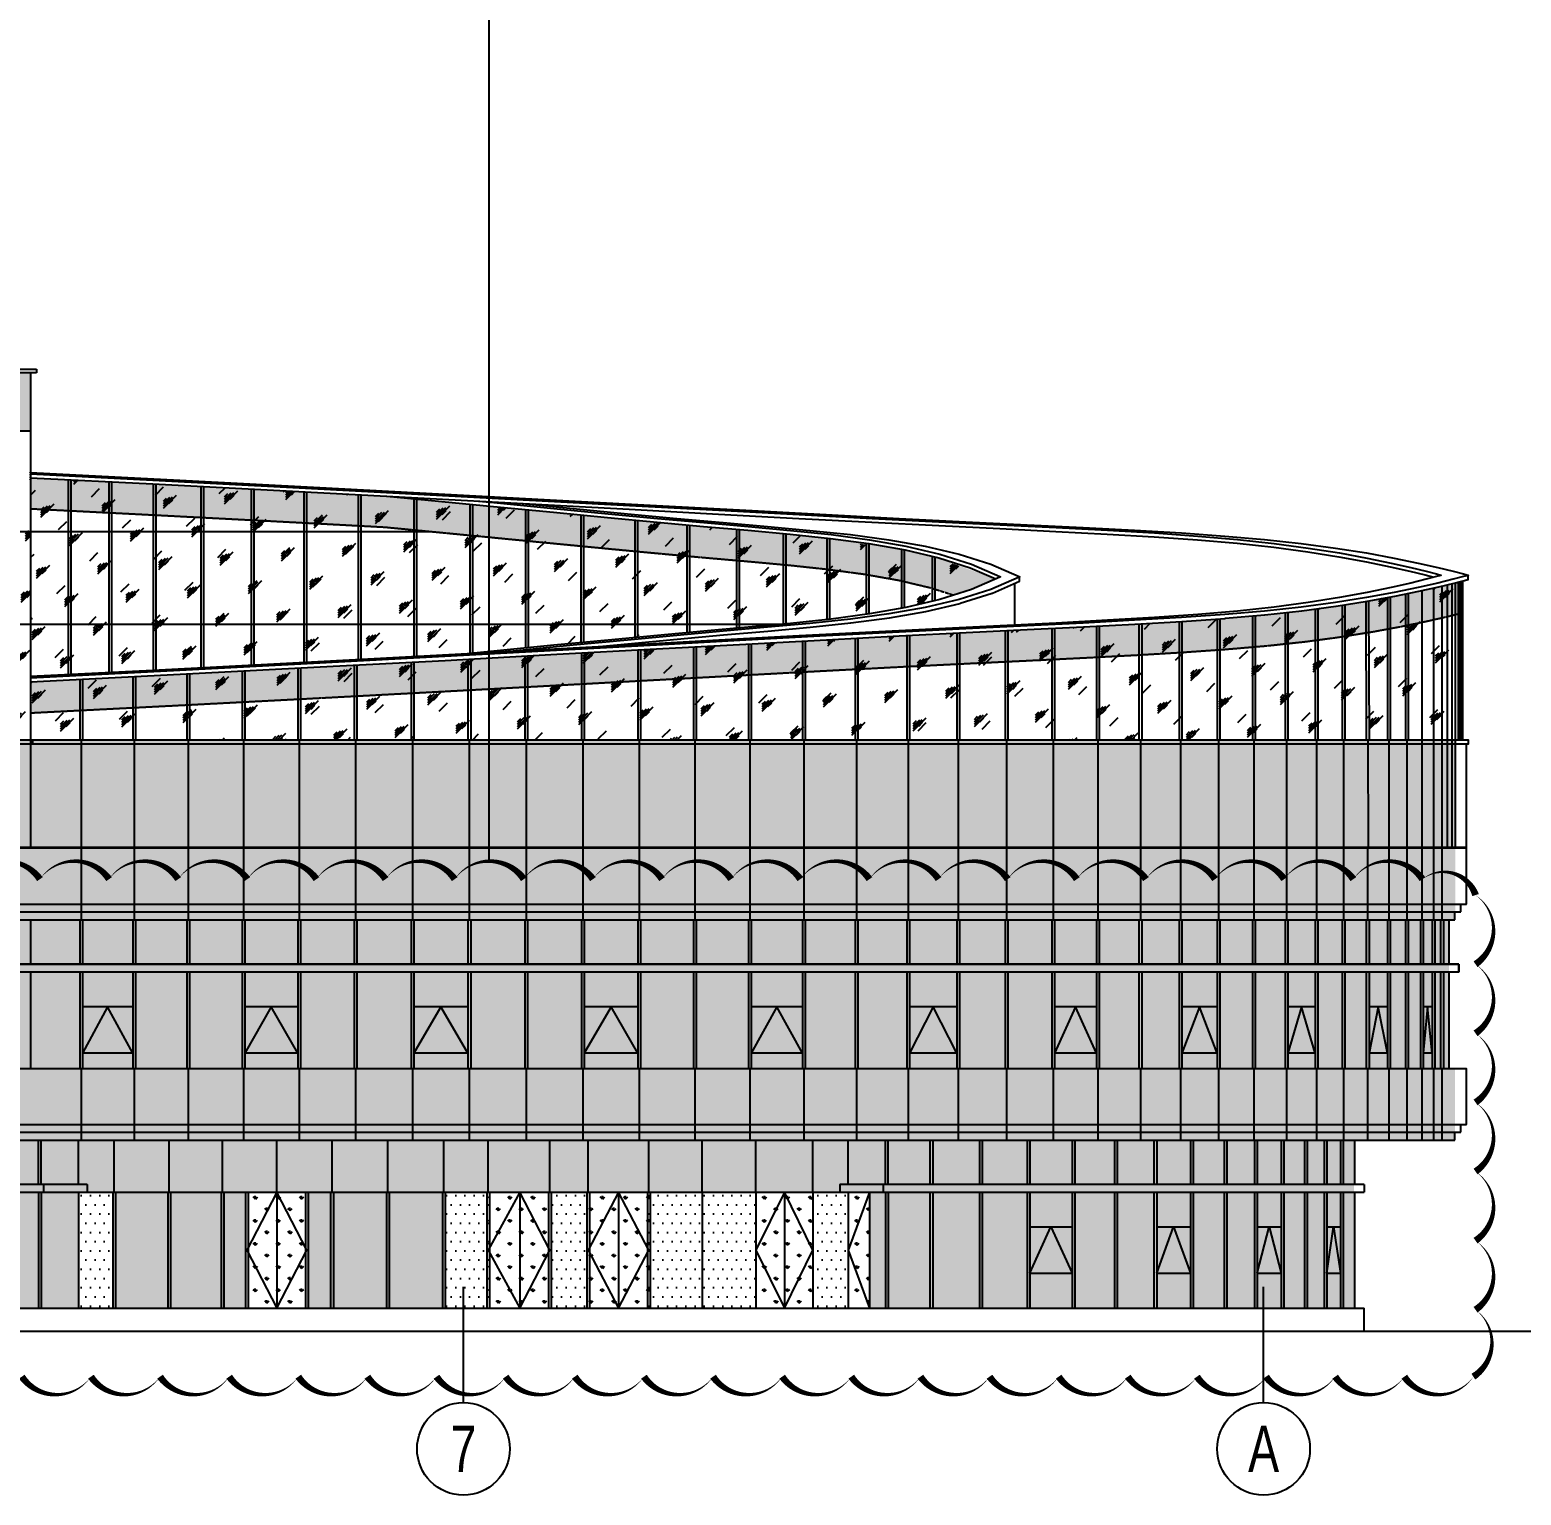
# Model space of a CAD drawing. Extents: x 1849385 to 2804940, y -773301 to -409130.
# Drawn here: x 2578198 to 2616779, y -567667 to -529748 of the extents above; entities that cross this region are included whole.
import ezdxf
from ezdxf.enums import TextEntityAlignment as Align

# ---------------------------------------------------------------- set-up
doc = ezdxf.new("R2010")
doc.units = 0
doc.linetypes.add('DASH', pattern=[0.35, 0.25, -0.1])
for name, color, linetype in [('#填充层', 8, 'Continuous'), ('#幕墙分格线-立面', 7, 'Continuous'), ('#幕墙线-平面', 7, 'Continuous'), ('#标注', 1, 'Continuous'), ('#结构边线+内凹外凸边线', 5, 'Continuous'), ('A-GLASS-E', 145, 'Continuous'), ('dim', 7, 'Continuous'), ('L立面-细线', 5, 'Continuous')]:
    doc.layers.add(name, color=color, linetype=linetype)
doc.styles.add('JHZX', font='jrs.shx', dxfattribs={"width": 0.6, "bigfont": 'jhz.shx'})

# ---------------------------------------------------------------- blocks, each defined once
blk = doc.blocks.new('*U6')
at = {"linetype": 'ByBlock'}
blk.add_line((0, -20), (0, -10.02375), dxfattribs=at)
blk.add_circle((0, -24), 4, dxfattribs=at)
at = {"color": 2, "linetype": 'ByBlock', "style": 'JHZX', "width": 0.75}
blk.add_attdef('AXES', text='', height=4, dxfattribs=at).set_placement((0, -24), align=Align.MIDDLE_CENTER)
blk = doc.blocks.new('RWRWF')
at = {"layer": '#幕墙分格线-立面'}
for p, q in [((0, 0), (12017, 0)), ((12017, 0), (12017, -100)), ((12017, -100), (0, -100)), ((11867, -100), (11867, -9600)), ((12840, -2863), (12840, -7909)), ((12910, -2863), (12910, -7909)), ((13891, -2917), (13891, -7855)), ((13961, -2917), (13961, -7855)), ((15038, -2975), (15038, -7797)), ((15108, -2975), (15108, -7797)), ((16271, -3040), (16271, -7733)), ((16341, -3040), (16341, -7733)), ((17575, -3108), (17575, -7664)), ((17645, -3108), (17645, -7664)), ((18937, -3179), (18937, -7593)), ((19007, -3179), (19007, -7593)), ((20343, -3254), (20343, -7518)), ((20413, -3254), (20413, -7518)), ((21777, -3361), (21777, -7442)), ((21847, -3361), (21847, -7442)), ((23225, -3500), (23225, -7356)), ((23295, -3500), (23295, -7356)), ((24670, -3640), (24670, -7216)), ((24740, -3640), (24740, -7216)), ((26098, -3778), (26098, -7078)), ((26168, -3778), (26168, -7078)), ((27494, -3912), (27494, -6945)), ((27564, -3912), (27564, -6945)), ((28842, -4037), (28842, -6820)), ((28912, -4037), (28912, -6820)), ((30128, -4151), (30128, -6706)), ((30198, -4151), (30198, -6706)), ((31338, -4260), (31338, -6596)), ((31408, -4260), (31408, -6596)), ((32461, -4377), (32461, -6479)), ((32531, -4377), (32531, -6479)), ((33483, -4512), (33483, -6345)), ((33553, -4512), (33553, -6345)), ((34394, -4671), (34394, -6187)), ((34464, -4671), (34464, -6187)), ((35186, -4854), (35186, -6005)), ((35256, -4854), (35256, -6005)), ((37323, -5547), (37323, -6625)), ((47856, -5734), (47856, -9600)), ((48159, -5665), (48159, -9600)), ((48379, -5614), (48379, -9600)), ((48514, -5581), (48514, -9600)), ((48634, -5552), (48634, -9600)), ((48723, -5530), (48723, -9600)), ((48798, -5510), (48798, -9600)), ((48846, -5498), (48846, -9600)), ((48871, -5491), (48871, -9600)), ((48892, -5486), (48892, -9600)), ((48904, -5483), (48904, -9600)), ((48914, -9600), (48914, -5480)), ((45796, -6108), (45796, -9600)), ((45866, -6108), (45866, -9600)), ((46409, -6010), (46421, -9600)), ((46479, -6010), (46491, -9600)), ((46968, -5907), (46968, -9600)), ((47038, -5907), (47038, -9600)), ((47437, -5814), (47435, -9600)), ((47507, -5814), (47505, -9600)), ((41581, -6531), (41581, -9600)), ((41651, -6531), (41651, -9600)), ((42560, -6463), (42560, -9600)), ((42630, -6463), (42630, -9600)), ((43474, -6387), (43474, -9600)), ((43544, -6387), (43544, -9600)), ((44320, -6301), (44320, -9600)), ((44390, -6301), (44390, -9600)), ((45094, -6208), (45094, -9600)), ((45164, -6208), (45164, -9600)), ((34534, -6895), (34534, -9600)), ((34604, -6895), (34604, -9600)), ((35829, -6830), (35829, -9600)), ((35899, -6830), (35899, -9600)), ((37081, -6770), (37081, -9600)), ((37151, -6770), (37151, -9600)), ((38286, -6711), (38286, -9600)), ((38356, -6711), (38356, -9600)), ((39440, -6652), (39440, -9600)), ((39510, -6652), (39510, -9600)), ((40540, -6593), (40540, -9600)), ((40610, -6593), (40610, -9600)), ((27576, -7266), (27576, -9600)), ((27646, -7266), (27646, -9600)), ((29017, -7188), (29017, -9600)), ((29087, -7188), (29087, -9600)), ((30438, -7110), (30438, -9600)), ((30508, -7110), (30508, -9600)), ((31834, -7036), (31834, -9600)), ((31904, -7036), (31904, -9600)), ((33201, -6963), (33201, -9600)), ((33271, -6963), (33271, -9600)), ((20240, -7661), (20240, -9600)), ((20310, -7661), (20310, -9600)), ((21708, -7583), (21708, -9600)), ((21778, -7583), (21778, -9600)), ((23181, -7504), (23181, -9600)), ((23251, -7504), (23251, -9600)), ((24653, -7425), (24653, -9600)), ((24723, -7425), (24723, -9600)), ((26119, -7345), (26119, -9600)), ((26189, -7345), (26189, -9600)), ((13136, -8030), (13136, -9600)), ((13206, -8030), (13206, -9600)), ((14510, -7960), (14510, -9600)), ((14580, -7960), (14580, -9600)), ((15911, -7888), (15911, -9600)), ((15981, -7888), (15981, -9600)), ((17337, -7814), (17337, -9600)), ((17407, -7814), (17407, -9600)), ((18782, -7738), (18782, -9600)), ((18852, -7738), (18852, -9600)), ((11867, -9600), (11867, -12380)), ((11867, -9600), (11867, -12380)), ((11917, -9600), (11917, -9700)), ((13171, -9600), (13171, -12380)), ((14545, -9600), (14545, -12380)), ((15946, -9600), (15946, -12380)), ((17372, -9600), (17372, -12380)), ((18817, -9600), (18817, -12380)), ((20275, -9600), (20275, -12380)), ((21743, -9600), (21743, -12380)), ((23216, -9600), (23216, -12380)), ((24688, -9600), (24688, -12380)), ((26154, -9600), (26154, -12380)), ((27611, -9600), (27611, -12380)), ((29052, -9600), (29052, -12380)), ((30473, -9600), (30473, -12380)), ((31869, -9600), (31869, -12380)), ((33236, -9600), (33236, -12380)), ((34569, -9600), (34569, -12380)), ((35864, -9600), (35864, -12380)), ((37116, -9600), (37116, -12380)), ((38321, -9600), (38321, -12380)), ((39475, -9600), (39475, -12380)), ((40575, -9600), (40575, -12380)), ((41616, -9600), (41616, -12380)), ((42595, -9600), (42595, -12380)), ((43509, -9600), (43509, -12380)), ((44355, -9600), (44355, -12380)), ((45129, -9600), (45129, -12380)), ((45831, -9600), (45831, -12380)), ((46459, -9600), (46469, -12380)), ((47003, -9600), (47003, -12380)), ((47470, -9600), (47468, -12380)), ((47856, -9600), (47856, -12380)), ((48159, -9600), (48159, -12380)), ((48379, -9600), (48379, -12380)), ((48514, -9600), (48514, -12380)), ((48634, -9600), (48634, -12380)), ((48723, -9600), (48723, -12380)), ((11867, -9700), (11867, -12400)), ((49014, -13850), (49014, -9700)), ((49014, -12380), (-2886, -12380)), ((49014, -12400), (-2886, -12400)), ((11867, -12400), (150, -12400)), ((13171, -12380), (13171, -14250)), ((14545, -12380), (14545, -14250)), ((15946, -12380), (15946, -14250)), ((17372, -12380), (17372, -14250)), ((18817, -12380), (18817, -14250)), ((20275, -12380), (20275, -14250)), ((21743, -12380), (21743, -14250)), ((23216, -12380), (23216, -14250)), ((24688, -12380), (24688, -14250)), ((26154, -12380), (26154, -14250)), ((27611, -12380), (27611, -14250)), ((29052, -12380), (29052, -14250)), ((30473, -12380), (30473, -14250)), ((31869, -12380), (31869, -14250)), ((33236, -12380), (33236, -14250)), ((34569, -12380), (34569, -14250)), ((35864, -12380), (35864, -14250)), ((37116, -12380), (37116, -14250)), ((38321, -12380), (38321, -14250)), ((39475, -12380), (39475, -14250)), ((40575, -12380), (40575, -14250)), ((41616, -12380), (41616, -14250)), ((42595, -12380), (42595, -14250)), ((43509, -12380), (43509, -14250)), ((44355, -12380), (44355, -14250)), ((45129, -12380), (45129, -14250)), ((45831, -12380), (45831, -14250)), ((46456, -12380), (46456, -14250)), ((47003, -12380), (47003, -14250)), ((47470, -12380), (47470, -14250)), ((47856, -12380), (47856, -14250)), ((48159, -12380), (48159, -14250)), ((48379, -12380), (48379, -14250)), ((-2886, -13850), (49014, -13850)), ((48864, -14050), (48864, -13850)), ((-2736, -14050), (48864, -14050)), ((-2586, -14250), (48714, -14250)), ((11866, -14250), (11866, -15400)), ((13136, -14250), (13136, -15400)), ((13206, -14250), (13206, -15400)), ((14510, -14250), (14510, -15400)), ((14580, -14250), (14580, -15400)), ((15911, -14250), (15911, -15400)), ((15981, -14250), (15981, -15400)), ((17337, -14250), (17337, -15400)), ((17407, -14250), (17407, -15400)), ((18782, -14250), (18782, -15400)), ((18852, -14250), (18852, -15400)), ((20240, -14250), (20240, -15400)), ((20310, -14250), (20310, -15400)), ((21708, -14250), (21708, -15400)), ((21778, -14250), (21778, -15400)), ((23181, -14250), (23181, -15400)), ((23251, -14250), (23251, -15400)), ((24653, -14250), (24653, -15400)), ((24723, -14250), (24723, -15400)), ((26119, -14250), (26119, -15400)), ((26189, -14250), (26189, -15400)), ((27576, -14250), (27576, -15400)), ((27646, -14250), (27646, -15400)), ((29017, -14250), (29017, -15400)), ((29087, -14250), (29087, -15400)), ((30438, -14250), (30438, -15400)), ((30508, -14250), (30508, -15400)), ((31834, -14250), (31834, -15400)), ((31904, -14250), (31904, -15400)), ((33201, -14250), (33201, -15400)), ((33271, -14250), (33271, -15400)), ((34534, -14250), (34534, -15400)), ((34604, -14250), (34604, -15400)), ((35829, -14250), (35829, -15400)), ((35899, -14250), (35899, -15400)), ((37081, -14250), (37081, -15400)), ((37151, -14250), (37151, -15400)), ((38286, -14250), (38286, -15400)), ((38356, -14250), (38356, -15400)), ((39440, -14250), (39440, -15400)), ((39510, -14250), (39510, -15400)), ((40540, -14250), (40540, -15400)), ((40610, -14250), (40610, -15400)), ((41581, -14250), (41581, -15400)), ((41651, -14250), (41651, -15400)), ((42560, -14250), (42560, -15400)), ((42630, -14250), (42630, -15400)), ((43474, -14250), (43474, -15400)), ((43544, -14250), (43544, -15400)), ((44320, -14250), (44320, -15400)), ((44390, -14250), (44390, -15400)), ((45094, -14250), (45094, -15400)), ((45164, -14250), (45164, -15400)), ((45796, -14250), (45796, -15400)), ((45866, -14250), (45866, -15400)), ((46421, -14250), (46421, -15400)), ((46491, -14250), (46491, -15400)), ((46968, -14250), (46968, -15400)), ((47038, -14250), (47038, -15400)), ((47435, -14250), (47435, -15400)), ((47505, -14250), (47505, -15400)), ((47821, -14250), (47821, -15400)), ((47891, -14250), (47891, -15400)), ((48124, -14250), (48124, -15400)), ((48194, -14250), (48194, -15400)), ((48344, -14250), (48344, -15400)), ((48414, -14250), (48414, -15400)), ((48564, -15400), (48564, -14250)), ((48714, -14250), (48714, -14050)), ((-2686, -15600), (48814, -15600)), ((11866, -15600), (11866, -18100)), ((13136, -15600), (13136, -18100)), ((13206, -15600), (13206, -18100)), ((14510, -15600), (14510, -18100)), ((14580, -15600), (14580, -18100)), ((15911, -15600), (15911, -18100)), ((15981, -15600), (15981, -18100)), ((17337, -15600), (17337, -18100)), ((17407, -15600), (17407, -18100)), ((18782, -15600), (18782, -18100)), ((18852, -15600), (18852, -18100)), ((20240, -15600), (20240, -18100)), ((20310, -15600), (20310, -18100)), ((21708, -15600), (21708, -18100)), ((21778, -15600), (21778, -18100)), ((23181, -15600), (23181, -18100)), ((23251, -15600), (23251, -18100)), ((24653, -15600), (24653, -18100)), ((24723, -15600), (24723, -18100)), ((26119, -15600), (26119, -18100)), ((26189, -15600), (26189, -18100)), ((27576, -15600), (27576, -18100)), ((27646, -15600), (27646, -18100)), ((29017, -15600), (29017, -18100)), ((29087, -15600), (29087, -18100)), ((30438, -15600), (30438, -18100)), ((30508, -15600), (30508, -18100)), ((31834, -15600), (31834, -18100)), ((31904, -15600), (31904, -18100)), ((33201, -15600), (33201, -18100)), ((33271, -15600), (33271, -18100)), ((34534, -15600), (34534, -18100)), ((34604, -15600), (34604, -18100)), ((35829, -15600), (35829, -18100)), ((35899, -15600), (35899, -18100)), ((37081, -15600), (37081, -18100)), ((37151, -15600), (37151, -18100)), ((38286, -15600), (38286, -18100)), ((38356, -15600), (38356, -18100)), ((39440, -15600), (39440, -18100)), ((39510, -15600), (39510, -18100)), ((40540, -15600), (40540, -18100)), ((40610, -15600), (40610, -18100)), ((41581, -15600), (41581, -18100)), ((41651, -15600), (41651, -18100)), ((42560, -15600), (42560, -18100)), ((42630, -15600), (42630, -18100)), ((43474, -15600), (43474, -18100)), ((43544, -15600), (43544, -18100)), ((44320, -15600), (44320, -18100)), ((44390, -15600), (44390, -18100)), ((45094, -15600), (45094, -18100)), ((45164, -15600), (45164, -18100)), ((45796, -15600), (45796, -18100)), ((45866, -15600), (45866, -18100)), ((46421, -15600), (46421, -18100)), ((46491, -15600), (46491, -18100)), ((46968, -15600), (46968, -18100)), ((47038, -15600), (47038, -18100)), ((47435, -15600), (47435, -18100)), ((47505, -15600), (47505, -18100)), ((47821, -15600), (47821, -18100)), ((47891, -15600), (47891, -18100)), ((48124, -15600), (48124, -18100)), ((48194, -15600), (48194, -18100)), ((48344, -15600), (48344, -18100)), ((48414, -15600), (48414, -18100)), ((48564, -18100), (48564, -15600)), ((-2886, -18100), (49014, -18100)), ((13171, -18100), (13171, -19950)), ((14545, -18100), (14545, -19950)), ((15946, -18100), (15946, -19950)), ((17372, -18100), (17372, -19950)), ((18817, -18100), (18817, -19950)), ((20275, -18100), (20275, -19950)), ((21743, -18100), (21743, -19950)), ((23216, -18100), (23216, -19950)), ((24688, -18100), (24688, -19950)), ((26154, -18100), (26154, -19950)), ((27611, -18100), (27611, -19950)), ((29052, -18100), (29052, -19950)), ((30473, -18100), (30473, -19950)), ((31869, -18100), (31869, -19950)), ((33236, -18100), (33236, -19950)), ((34569, -18100), (34569, -19950)), ((35864, -18100), (35864, -19950)), ((37116, -18100), (37116, -19950)), ((38321, -18100), (38321, -19950)), ((39475, -18100), (39475, -19950)), ((40575, -18100), (40575, -19950)), ((41616, -18100), (41616, -19950)), ((42595, -18100), (42595, -19950)), ((43509, -18100), (43509, -19950)), ((44355, -18100), (44355, -19950)), ((45129, -18100), (45129, -19950)), ((45831, -18100), (45831, -19950)), ((46456, -18100), (46456, -19950)), ((47003, -18100), (47003, -19950)), ((47470, -18100), (47470, -19950)), ((47856, -18100), (47856, -19950)), ((48159, -18100), (48159, -19950)), ((48379, -18100), (48379, -19950)), ((49014, -19550), (49014, -18100)), ((-2886, -19550), (49014, -19550)), ((48864, -19750), (48864, -19550)), ((-2736, -19750), (48864, -19750)), ((-2586, -19950), (48714, -19950)), ((12073, -21100), (12073, -19950)), ((12143, -21100), (12143, -19950)), ((13109, -21100), (13109, -19950)), ((33019, -21100), (33019, -19950)), ((33985, -21100), (33985, -19950)), ((34055, -21100), (34055, -19950)), ((35133, -19950), (35133, -21100)), ((35203, -19950), (35203, -21100)), ((36417, -19950), (36417, -21100)), ((36487, -19950), (36487, -21100)), ((37644, -19950), (37644, -21100)), ((37714, -19950), (37714, -21100)), ((38808, -19950), (38808, -21100)), ((38878, -19950), (38878, -21100)), ((39904, -19950), (39904, -21100)), ((39974, -19950), (39974, -21100)), ((40928, -19950), (40928, -21100)), ((40998, -19950), (40998, -21100)), ((41876, -19950), (41876, -21100)), ((41946, -19950), (41946, -21100)), ((42742, -19950), (42742, -21100)), ((42812, -19950), (42812, -21100)), ((43525, -19950), (43525, -21100)), ((43595, -19950), (43595, -21100)), ((44219, -19950), (44219, -21100)), ((44289, -19950), (44289, -21100)), ((44823, -19950), (44823, -21100)), ((44893, -19950), (44893, -21100)), ((45334, -19950), (45334, -21100)), ((45404, -19950), (45404, -21100)), ((45749, -19950), (45749, -21100)), ((45819, -19950), (45819, -21100)), ((46114, -19950), (46114, -21100)), ((48714, -19950), (48714, -19750)), ((13331, -21100), (-746, -21100)), ((12202, -21100), (12202, -21300)), ((13331, -21100), (13331, -21300)), ((46364, -21100), (32797, -21100)), ((32797, -21100), (32797, -21300)), ((33926, -21100), (33926, -21300)), ((46364, -21100), (46364, -21300)), ((-746, -21300), (13331, -21300)), ((12073, -21300), (12073, -24300)), ((12143, -21300), (12143, -24300)), ((13109, -21300), (13109, -24300)), ((13331, -21300), (32797, -21300)), ((13992, -21300), (13992, -24300)), ((14062, -21300), (14062, -24300)), ((15416, -21300), (15416, -24300)), ((15486, -21300), (15486, -24300)), ((16793, -21300), (16793, -24300)), ((16863, -21300), (16863, -24300)), ((17424, -21300), (17424, -24300)), ((17494, -21300), (17494, -24300)), ((18981, -21300), (18981, -24300)), ((19051, -21300), (19051, -24300)), ((19629, -21300), (19629, -24300)), ((19699, -21300), (19699, -24300)), ((21074, -21300), (21074, -24300)), ((21144, -21300), (21144, -24300)), ((22522, -21300), (22522, -24300)), ((22592, -21300), (22592, -24300)), ((23667, -21300), (23667, -24300)), ((23737, -21300), (23737, -24300)), ((25264, -21300), (25264, -24300)), ((25334, -21300), (25334, -24300)), ((26252, -21300), (26252, -24300)), ((26322, -21300), (26322, -24300)), ((27824, -21300), (27824, -24300)), ((27894, -21300), (27894, -24300)), ((30629, -21300), (30629, -24300)), ((32103, -21300), (32103, -24300)), ((32797, -21300), (46364, -21300)), ((33019, -21300), (33019, -24300)), ((33019, -21300), (33019, -24300)), ((33569, -21300), (33569, -24300)), ((33985, -21300), (33985, -24300)), ((34055, -21300), (34055, -24300)), ((35133, -21300), (35133, -24300)), ((35203, -21300), (35203, -24300)), ((36417, -21300), (36417, -24300)), ((36487, -21300), (36487, -24300)), ((37644, -21300), (37644, -24300)), ((37714, -21300), (37714, -24300)), ((38808, -21300), (38808, -24300)), ((38878, -21300), (38878, -24300)), ((39904, -21300), (39904, -24300)), ((39974, -21300), (39974, -24300)), ((40928, -21300), (40928, -24300)), ((40998, -21300), (40998, -24300)), ((41876, -21300), (41876, -24300)), ((41946, -21300), (41946, -24300)), ((42742, -21300), (42742, -24300)), ((42812, -21300), (42812, -24300)), ((43525, -21300), (43525, -24300)), ((43595, -21300), (43595, -24300)), ((44219, -21300), (44219, -24300)), ((44289, -21300), (44289, -24300)), ((44823, -21300), (44823, -24300)), ((44893, -21300), (44893, -24300)), ((45334, -21300), (45334, -24300)), ((45404, -21300), (45404, -24300)), ((45749, -21300), (45749, -24300)), ((45819, -21300), (45819, -24300)), ((46114, -21300), (46114, -24300)), ((-746, -24300), (46364, -24300)), ((46364, -24900), (46364, -24300)), ((-12027, -24900), (65608, -24900))]:
    blk.add_line(p, q, dxfattribs=at)
at = {"layer": '#幕墙分格线-立面', "linetype": 'DASH', "ltscale": 2}
blk.add_line((480, -1600), (11867, -1600), dxfattribs=at)
at = {"layer": '#幕墙分格线-立面', "ltscale": 300}
for p, q in [((-2786, -4200), (22179, -4200)), ((-2786, -6600), (31333, -6600))]:
    blk.add_line(p, q, dxfattribs=at)
at = {"layer": '#幕墙分格线-立面'}
for points in [[(11867, -2676), (15731, -2873), (19350, -3062), (22585, -3234), (25474, -3390), (28056, -3530), (30368, -3656), (32448, -3768), (34335, -3866), (36062, -3951), (37646, -4028), (39096, -4100), (40425, -4170), (41643, -4242), (42760, -4321), (43789, -4410), (44740, -4513), (45621, -4631), (46425, -4760), (47142, -4892), (47762, -5020), (48274, -5135), (48669, -5231), (48935, -5301), (49053, -5333, -0.762551), (49053, -5339), (48935, -5371), (48669, -5441), (48274, -5537), (47762, -5652), (47142, -5780), (46425, -5912), (45621, -6041), (44740, -6159), (43789, -6262), (42760, -6351), (41643, -6430), (40425, -6502), (39096, -6572), (37646, -6644), (36062, -6720), (34335, -6806), (32448, -6904), (30368, -7016), (28056, -7142), (25474, -7282), (22585, -7438), (19350, -7610), (15731, -7799), (11867, -7996)], [(11867, -2712), (15031, -2873), (18650, -3062), (21885, -3234), (24774, -3390), (27356, -3530), (29668, -3656), (31748, -3768), (33635, -3866), (35362, -3951), (36946, -4028), (38396, -4100), (39725, -4170), (40943, -4242), (42060, -4321), (43089, -4410), (44040, -4513), (44921, -4631), (45725, -4760), (46442, -4892), (47062, -5020), (47574, -5135), (47969, -5231), (48235, -5301), (48353, -5333, -0.762551), (48353, -5339), (48235, -5371), (47969, -5441), (47574, -5537), (47062, -5652), (46442, -5780), (45725, -5912), (44921, -6041), (44040, -6159), (43089, -6262), (42060, -6351), (40943, -6430), (39725, -6502), (38396, -6572), (36946, -6644), (35362, -6720), (33635, -6806), (31748, -6904), (29668, -7016), (27356, -7142), (24774, -7282), (21885, -7438), (18650, -7610), (15031, -7799), (11867, -7960)], [(23453, -3418), (23854, -3457), (25406, -3608), (26804, -3743), (28084, -3864), (29282, -3973), (30428, -4073), (31526, -4174), (32574, -4285), (33568, -4418), (34507, -4583), (35388, -4791), (36208, -5052), (36942, -5369, -0.658018), (36942, -5387), (36208, -5704), (35388, -5965), (34507, -6173), (33568, -6338), (32574, -6471), (31526, -6582), (30428, -6683), (29282, -6783), (28084, -6892), (26804, -7013), (25406, -7148), (23854, -7299), (23074, -7374)], [(24586, -3480), (25906, -3608), (27304, -3743), (28584, -3864), (29782, -3973), (30928, -4073), (32026, -4174), (33074, -4285), (34068, -4418), (35007, -4583), (35888, -4791), (36708, -5052), (37442, -5369, -0.658018), (37442, -5387), (36708, -5704), (35888, -5965), (35007, -6173), (34068, -6338), (33074, -6471), (32026, -6582), (30928, -6683), (29782, -6783), (28584, -6892), (27304, -7013), (25906, -7148), (24354, -7299), (24212, -7313)], [(11867, -8096), (15736, -7899, 0.000289), (15736, -7899), (19356, -7710, 0.000257), (19356, -7710), (22591, -7538), (25480, -7382), (28061, -7242), (30373, -7116), (32453, -7004), (34340, -6906), (36067, -6820), (37651, -6744), (39101, -6672, 0.000866), (39102, -6672), (40430, -6602, 0.001695), (40431, -6602), (41648, -6529, 0.002718), (41650, -6529), (42767, -6451, 0.003946), (42769, -6450), (43798, -6362, 0.00537), (43800, -6361), (44751, -6259, 0.006559), (44754, -6258), (45635, -6140, 0.006294), (45637, -6139), (46441, -6010, 0.005719), (46444, -6010), (47160, -5878, 0.005209), (47162, -5878), (47782, -5750, 0.004753), (47784, -5750), (48296, -5634, 0.004332), (48298, -5634), (48692, -5538, 0.00391), (48694, -5537), (49053, -5444, 0.341425), (49056, -5441), (49056, -5336)], [(26574, -7184), (27314, -7113), (28593, -6992), (29790, -6882), (30936, -6782, 0.000993), (30937, -6782), (32035, -6682, 0.003663), (32036, -6682), (33084, -6571, 0.006739), (33087, -6570), (34082, -6437, 0.010314), (34086, -6437), (35025, -6272, 0.014474), (35030, -6271), (35911, -6063, 0.019242), (35918, -6061), (36738, -5799, 0.024498), (36747, -5796), (37449, -5493), (37449, -5378)]]:
    blk.add_lwpolyline(points, format="xyb", dxfattribs=at)
for points in [[(11862, -2812), (15026, -2973), (18645, -3162), (21880, -3334), (24769, -3490), (27350, -3630), (29662, -3756), (31743, -3867), (33630, -3966), (35358, -4051), (36941, -4128), (38391, -4200), (39719, -4270), (40936, -4342), (42053, -4421), (43080, -4509), (44028, -4612), (44907, -4730), (45708, -4859), (46423, -4990), (47041, -5117), (47551, -5232), (47944, -5328), (48172, -5388)], [(21078, -3290), (23844, -3557), (25397, -3707), (26795, -3842), (28074, -3964), (29273, -4073), (30419, -4173), (31516, -4273), (32562, -4384), (33553, -4517), (34487, -4681), (35361, -4887), (36173, -5146), (36837, -5432)], [(150, -9700), (49064, -9700), (49064, -9600), (150, -9600)], [(14027, -21300), (14027, -19950)], [(15451, -21300), (15451, -19950)], [(16828, -21300), (16828, -19950)], [(18238, -21300), (18238, -19950)], [(19664, -21300), (19664, -19950)], [(21109, -21300), (21109, -19950)], [(22557, -21300), (22557, -19950)], [(23702, -21300), (23702, -19950)], [(25299, -21300), (25299, -19950)], [(26287, -21300), (26287, -19950)], [(27859, -21300), (27859, -19950)], [(29244, -21300), (29244, -19950)], [(30629, -21300), (30629, -19950)], [(32103, -21300), (32103, -19950)], [(18238, -21300), (18238, -24300)], [(24520, -21300), (24520, -24300)], [(27073, -21300), (27073, -24300)], [(29244, -21300), (29244, -24300)], [(31366, -21300), (31366, -24300)], [(33569, -21300), (33019, -22800), (33569, -24300)]]:
    blk.add_lwpolyline(points, dxfattribs=at)
for points in [[(48814, -15400), (-2686, -15400), (-2686, -15600), (48814, -15600)], [(18238, -21300), (17459, -22800), (18238, -24300), (19016, -22800)], [(24520, -21300), (23702, -22800), (24520, -24300), (25299, -22800)], [(27073, -21300), (26287, -22800), (27073, -24300), (27859, -22800)], [(31366, -21300), (30629, -22800), (31366, -24300), (32103, -22800)]]:
    blk.add_lwpolyline(points, close=True, dxfattribs=at)
at = {"layer": '#幕墙线-平面', "linetype": 'DASH', "ltscale": 2}
for points in [[(11867, -3613), (14985, -3772), (18603, -3960), (21033, -4090)], [(21033, -4090), (23767, -4353), (25319, -4503), (26718, -4639), (28000, -4760), (29202, -4870), (30348, -4970), (31437, -5069), (32467, -5179), (33431, -5307), (34326, -5465), (35147, -5659), (35748, -5850)]]:
    blk.add_lwpolyline(points, dxfattribs=at)
blk.add_lwpolyline([(11867, -8897), (15777, -8698, 0.000289), (15778, -8698), (19397, -8509, 0.000257), (19398, -8509), (22633, -8337), (25523, -8181), (28105, -8040), (30416, -7915), (32495, -7803), (34381, -7705), (36106, -7619), (37689, -7543), (39141, -7471, 0.000866), (39144, -7471), (40472, -7401, 0.001695), (40478, -7401), (41696, -7328, 0.002718), (41706, -7327), (42824, -7249, 0.003946), (42838, -7247), (43867, -7159, 0.00537), (43886, -7157), (44837, -7054, 0.006559), (44861, -7051), (45742, -6933, 0.006294), (45764, -6929), (46568, -6800, 0.005719), (46588, -6797), (47305, -6665, 0.005209), (47324, -6661), (47943, -6534, 0.004753), (47960, -6530), (48472, -6415, 0.004332), (48487, -6411), (48882, -6315, 0.00391), (48895, -6312), (48914, -6307, 0.341425)], format="xyb", dxfattribs=at)
at = {"layer": 'A-GLASS-E'}
for p, q in [((-2686, -15400), (48814, -15400)), ((48814, -15400), (48814, -15600))]:
    blk.add_line(p, q, dxfattribs=at)
blk = doc.blocks.new('TC5')
at = {"layer": '#填充层', "ltscale": 5}
h = blk.add_hatch(color=252, dxfattribs=at)
h.dxf.hatch_style = 1
h.paths.add_polyline_path([(14753, 1258), (14753, -242), (3366, -242), (100, -1779), (100, -124), (3036, 1258)])
h = blk.add_hatch(dxfattribs=at)
h.set_pattern_fill('玻璃1', color=256, scale=150)
h.set_pattern_definition([(45, (100, -8182.4), (-734.825, 734.825), [336, -864]), (45, (244, -8122.4), (-734.825, 734.825), [144, -1056]), (45, (100, -8122.4), (-734.825, 734.825), [240, -960]), (45, (172, -8182.4), (806.1, -806.1), [300, -900]), (45, (100, -8242.4), (-734.825, 734.825), [480, -720]), (45, (100, -8062.4), (-734.825, 734.825), [120, -1080])])
h.paths.add_polyline_path([(14753, 1258), (3036, 1258), (100, -124), (100, -8242), (14753, -8242)])
h = blk.add_hatch(dxfattribs=at)
h.set_pattern_fill('玻璃1', color=256, scale=150)
h.set_pattern_definition([(45, (14748.2, -6542.7), (-734.825, 734.825), [336, -864]), (45, (14892.2, -6482.7), (-734.825, 734.825), [144, -1056]), (45, (14748.2, -6482.7), (-734.825, 734.825), [240, -960]), (45, (14820.2, -6542.7), (806.1, -806.1), [300, -900]), (45, (14748.2, -6602.7), (-734.825, 734.825), [480, -720]), (45, (14748.2, -6422.7), (-734.825, 734.825), [120, -1080])])
edge = h.paths.add_edge_path()
edge.add_line((14748, -1454), (20496, -1750))
edge.add_line((20496, -1750), (24698, -2003))
edge.add_line((24698, -2003), (27591, -2283))
edge.add_line((27591, -2283), (31763, -2679))
edge.add_line((31763, -2679), (35448, -3027))
edge.add_line((35448, -3027), (38107, -3496))
edge.add_line((38107, -3496), (39723, -4075))
edge.add_line((39723, -4075), (38107, -4647))
edge.add_line((38107, -4647), (36404, -4987))
edge.add_line((36404, -4987), (34260, -5239))
edge.add_line((34260, -5239), (26146, -5999))
edge.add_line((26146, -5999), (20496, -6307))
edge.add_line((20496, -6307), (14753, -6603))
edge.add_line((14753, -6603), (14753, -1454))
h = blk.add_hatch(color=252, dxfattribs=at)
h.dxf.hatch_style = 1
h.paths.add_polyline_path([(14753, -2255), (23264, -2697), (26146, -2946), (29019, -3225), (33049, -3596), (36404, -3965), (37315, -4131), (38107, -4324), (38634, -4493), (39723, -4075), (38107, -3496), (37315, -3313), (35382, -3020), (26146, -2143), (24698, -2003), (23964, -1933), (14753, -1454)])
h = blk.add_hatch(dxfattribs=at)
h.set_pattern_fill('玻璃1', color=256, scale=150)
h.set_pattern_definition([(45, (14750.2, -8182.4), (-734.825, 734.825), [336, -864]), (45, (14894.2, -8122.4), (-734.825, 734.825), [144, -1056]), (45, (14750.2, -8122.4), (-734.825, 734.825), [240, -960]), (45, (14822.2, -8182.4), (806.1, -806.1), [300, -900]), (45, (14750.2, -8242.4), (-734.825, 734.825), [480, -720]), (45, (14750.2, -8062.4), (-734.825, 734.825), [120, -1080])])
edge = h.paths.add_edge_path()
edge.add_line((14750, -6739), (14750, -8242))
edge.add_line((14750, -8242), (51800, -8242))
edge.add_line((51800, -8242), (51800, -4123))
edge.add_line((51800, -4123), (51045, -4308))
edge.add_line((51045, -4308), (49330, -4652))
edge.add_line((49330, -4652), (47241, -4944))
edge.add_line((47241, -4944), (45481, -5105))
edge.add_line((45481, -5105), (43461, -5236))
edge.add_line((43461, -5236), (40002, -5412))
edge.add_line((40002, -5412), (36122, -5606))
edge.add_line((36122, -5606), (30497, -5908))
edge.add_line((30497, -5908), (21703, -6381))
edge.add_line((21703, -6381), (14753, -6738))
h = blk.add_hatch(color=252, dxfattribs=at)
h.dxf.hatch_style = 1
h.paths.add_polyline_path([(51800, -4123), (51800, -4949), (50358, -5273), (48717, -5561), (46395, -5832), (42361, -6096), (14753, -7540), (14753, -6738), (24629, -6226), (29040, -5988), (34755, -5678), (40002, -5412), (43461, -5236), (45481, -5105), (47241, -4944), (48717, -4751), (50358, -4456)])
h = blk.add_hatch(dxfattribs=at)
h.set_pattern_fill('DOTS', color=256, scale=150)
h.set_pattern_definition([(0, (299.2, -19942.4), (119.0625, 238.125), [0, -238.125])])
h.paths.add_polyline_path([(51600, -18592), (299, -18592), (299, -16742), (51600, -16742)])
h.paths.add_polyline_path([(15995, -19942), (35905, -19942), (35905, -18592), (15995, -18592)])
h.paths.add_polyline_path([(299, -12892), (51609, -12892), (51609, -8242), (299, -8242)])
h = blk.add_hatch(dxfattribs=at)
h.set_pattern_fill('玻璃1', color=256, scale=150)
h.set_pattern_definition([(45, (450, -22882.4), (-734.825, 734.825), [336, -864]), (45, (594, -22822.4), (-734.825, 734.825), [144, -1056]), (45, (450, -22822.4), (-734.825, 734.825), [240, -960]), (45, (522, -22882.4), (806.102, -806.102), [300, -900]), (45, (450, -22942.4), (-734.825, 734.825), [480, -720]), (45, (450, -22762.4), (-734.825, 734.825), [120, -1080])])
h.paths.add_polyline_path([(450, -16742), (51450, -16742), (51450, -12892), (450, -12892)])
h.paths.add_polyline_path([(35905, -18592), (35905, -19942), (36455, -19942), (36455, -22942), (48987, -22942), (48987, -18592)])
h.paths.add_polyline_path([(15995, -22942), (15995, -18592), (2390, -18592), (2390, -22942)])
h.paths.add_polyline_path([(16878, -19942), (16878, -22942), (20345, -22942), (20345, -19942)])
h.paths.add_polyline_path([(25443, -22942), (25443, -19942), (21903, -19942), (21903, -22942)])
h = blk.add_hatch(dxfattribs=at)
h.set_pattern_fill('DOTS', color=256, scale=150)
h.set_pattern_definition([(0, (15994.57, -22942.4), (119.0625, 238.125), [0, -238.125])])
h.paths.add_polyline_path([(34989, -19942), (35905, -19942), (35905, -22942), (34989, -22942)])
h.paths.add_polyline_path([(15995, -19942), (16878, -19942), (16878, -22942), (15995, -22942)])
h = blk.add_hatch(dxfattribs=at)
h.set_pattern_fill('GRASS', color=256, scale=150)
h.set_pattern_definition([(90, (-2523287.62, 588858.38), (-299.338642, 299.338642), [79.3742, -519.303045]), (45, (-2523287.62, 588858.4), (-299.338847, 299.338847), [79.3742, -343.954845]), (135, (-2523287.62, 588858.4), (-299.338847, -299.338847), [79.3742, -343.954845])])
h.paths.add_polyline_path([(20345, -19942), (21903, -19942), (21903, -22942), (20345, -22942)])
h.paths.add_polyline_path([(26588, -19942), (28185, -19942), (28185, -22942), (26588, -22942)])
h.paths.add_polyline_path([(29173, -19942), (30745, -19942), (30745, -22942), (29173, -22942)])
h.paths.add_polyline_path([(33515, -22942), (34989, -22942), (34989, -19942), (33515, -19942)])
h.paths.add_polyline_path([(36455, -22942), (35905, -22942), (35905, -19942), (36455, -19942)])
h = blk.add_hatch(dxfattribs=at)
h.set_pattern_fill('DOTS', color=256, scale=150)
h.set_pattern_definition([(0, (25443.03, -22942.4), (119.0625, 238.125), [0, -238.125])])
h.paths.add_polyline_path([(30745, -22942), (33515, -22942), (33515, -19942), (30745, -19942)])
h.paths.add_polyline_path([(28185, -19942), (29173, -19942), (29173, -22942), (28185, -22942)])
h.paths.add_polyline_path([(25443, -19942), (26588, -19942), (26588, -22942), (25443, -22942)])
blk = doc.blocks.new('A$C62f4fb9c')
at = {"layer": 'L立面-细线', "color": 6}
for points in [[(876, 400), (792, 1600), (709, 400)], [(876, 1600), (709, 1600)], [(2082, 400), (1876, 1600), (1669, 400)], [(2082, 1600), (1669, 1600)], [(4003, 400), (3680, 1600), (3357, 400)], [(4003, 1600), (3357, 1600)], [(6581, 400), (6152, 1600), (5723, 400)], [(6581, 1600), (5723, 1600)], [(9737, 400), (9217, 1600), (8696, 400)], [(9737, 1600), (8696, 1600)], [(13379, 400), (12783, 1600), (12188, 400)], [(13379, 1600), (12188, 1600)], [(17396, 400), (16744, 1600), (16092, 400)], [(17396, 1600), (16092, 1600)], [(21668, 400), (20980, 1600), (20293, 400)], [(21668, 1600), (20293, 1600)], [(26067, 400), (25366, 1600), (24664, 400)], [(26067, 1600), (24664, 1600)], [(30462, 400), (29769, 1600), (29075, 400)], [(30462, 1600), (29075, 1600)], [(34720, 400), (34057, 1600), (33394, 400)], [(34720, 1600), (33394, 1600)], [(38715, 400), (38103, 1600), (37490, 400)], [(38715, 1600), (37490, 1600)], [(42326, 400), (41784, 1600), (41242, 400)], [(42326, 1600), (41242, 1600)], [(45446, 400), (44991, 1600), (44537, 400)], [(45446, 1600), (44537, 1600)], [(47980, 400), (47628, 1600), (47276, 400)], [(47980, 1600), (47276, 1600)], [(49854, 400), (49615, 1600), (49377, 400)], [(49854, 1600), (49377, 1600)], [(51010, 400), (50894, 1600), (50777, 400)], [(51010, 1600), (50777, 1600)], [(876, 400), (709, 400)], [(2082, 400), (1669, 400)], [(4003, 400), (3357, 400)], [(6581, 400), (5723, 400)], [(9737, 400), (8696, 400)], [(13379, 400), (12188, 400)], [(17396, 400), (16092, 400)], [(21668, 400), (20293, 400)], [(26067, 400), (24664, 400)], [(30462, 400), (29075, 400)], [(34720, 400), (33394, 400)], [(38715, 400), (37490, 400)], [(42326, 400), (41242, 400)], [(45446, 400), (44537, 400)], [(47980, 400), (47276, 400)], [(49854, 400), (49377, 400)], [(51010, 400), (50777, 400)], [(2694, -5300), (2623, -4100), (2552, -5300)], [(2694, -4100), (2552, -4100)], [(3610, -5300), (3438, -4100), (3265, -5300)], [(3610, -4100), (3265, -4100)], [(5419, -5300), (5107, -4100), (4795, -5300)], [(5419, -4100), (4795, -4100)], [(8016, -5300), (7577, -4100), (7138, -5300)], [(8016, -4100), (7138, -4100)], [(11300, -5300), (10753, -4100), (10206, -5300)], [(11300, -4100), (10206, -4100)], [(40600, -5300), (41147, -4100), (41694, -5300)], [(40600, -4100), (41694, -4100)], [(43884, -5300), (44323, -4100), (44762, -5300)], [(43884, -4100), (44762, -4100)], [(46481, -5300), (46793, -4100), (47105, -5300)], [(46481, -4100), (47105, -4100)], [(48290, -5300), (48462, -4100), (48635, -5300)], [(48290, -4100), (48635, -4100)], [(2694, -5300), (2552, -5300)], [(3610, -5300), (3265, -5300)], [(5419, -5300), (4795, -5300)], [(8016, -5300), (7138, -5300)], [(11300, -5300), (10206, -5300)], [(40600, -5300), (41694, -5300)], [(43884, -5300), (44762, -5300)], [(46481, -5300), (47105, -5300)], [(48290, -5300), (48635, -5300)]]:
    blk.add_lwpolyline(points, dxfattribs=at)

msp = doc.modelspace()

# ---------------------------------------------------------------- linework, layer by layer
at = {"layer": '#结构边线+内凹外凸边线', "ltscale": 300, "const_width": 20}
for points in [[(2615415.3, -548126.1), (2615415.3, -548226.1), (2615365.3, -548226.1), (2615365.3, -552376.1), (2615215.3, -552376.1), (2615215.3, -552576.1), (2615065.3, -552576.1), (2615065.3, -552776.1), (2563765.3, -552776.1), (2563765.3, -552576.1), (2563615.3, -552576.1), (2563615.3, -552376.1), (2563465.3, -552376.1), (2563465.3, -548226.1), (2563415.3, -548226.1), (2563415.3, -548126.1), (2615415.3, -548126.1)], [(2563465.3, -556626.1), (2563465.3, -558076.1), (2563615.3, -558076.1), (2563615.3, -558276.1), (2563765.3, -558276.1), (2563765.3, -558476.1), (2615065.3, -558476.1), (2615065.3, -558276.1), (2615215.3, -558276.1), (2615215.3, -558076.1), (2615365.3, -558076.1), (2615365.3, -556626.1), (2563465.3, -556626.1)], [(2579459.8, -558476.1), (2579459.8, -559626.1), (2579682, -559626.1), (2579682, -559826.1), (2579459.8, -559826.1), (2579459.8, -562826.1)], [(2599370.7, -558476.1), (2599370.7, -559626.1), (2599148.5, -559626.1), (2599148.5, -559826.1), (2599370.7, -559826.1), (2599370.7, -562826.1)]]:
    msp.add_lwpolyline(points, dxfattribs=at)
msp.add_lwpolyline([(2615365.3, -550906.1), (2563465.3, -550906.1), (2563465.3, -550926.1), (2615365.3, -550926.1)], close=True, dxfattribs=at)
at = {"layer": 'Defpoints', "color": 3}
msp.add_lwpolyline([(2590083.8, -551259.9), (2590083.8, -419042.8), (2615843.6, -419042.8)], dxfattribs=at)
msp.add_lwpolyline([(2576671.9, -551725.4, 0, 178.8, -0.5205671), (2578460.1, -551725.4, 0, 178.8, -0.5205671), (2580248.4, -551725.4, 0, 178.8, -0.5205671), (2582036.6, -551725.4, 0, 178.8, -0.5205671), (2583824.9, -551725.4, 0, 178.8, -0.5205671), (2585613.1, -551725.4, 0, 178.8, -0.5205671), (2587401.4, -551725.4, 0, 178.8, -0.5205671), (2589189.6, -551725.4, 0, 178.8, -0.5205671), (2590977.9, -551725.4, 0, 178.8, -0.5205671), (2592766.1, -551725.4, 0, 178.8, -0.5205671), (2594554.4, -551725.4, 0, 178.8, -0.5205671), (2596342.6, -551725.4, 0, 178.8, -0.5205671), (2598130.9, -551725.4, 0, 178.8, -0.5205671), (2599919.2, -551725.4, 0, 178.8, -0.5205671), (2601707.4, -551725.4, 0, 178.8, -0.5205671), (2603495.7, -551725.4, 0, 178.8, -0.5205671), (2605283.9, -551725.4, 0, 178.8, -0.5205671), (2607072.2, -551725.4, 0, 178.8, -0.5205671), (2608860.4, -551725.4, 0, 178.8, -0.5205671), (2610648.7, -551725.4, 0, 178.8, -0.5205671), (2612436.9, -551725.4, 0, 178.8, -0.5205671), (2614225.2, -551725.4, 0, 178.8, -0.5205671), (2615599.1, -552139.6, 0, 178.8, -0.5205671), (2615599.1, -553927.9, 0, 178.8, -0.5205671), (2615599.1, -555716.1, 0, 178.8, -0.5205671), (2615599.1, -557504.4, 0, 178.8, -0.5205671), (2615599.1, -559292.6, 0, 178.8, -0.5205671), (2615599.1, -561080.9, 0, 178.8, -0.5205671), (2615599.1, -562869.2, 0, 178.8, -0.5205671), (2615542.5, -564600.8, 0, 178.8, -0.5205671), (2613754.3, -564600.8, 0, 178.8, -0.5205671), (2611966, -564600.8, 0, 178.8, -0.5205671), (2610177.8, -564600.8, 0, 178.8, -0.5205671), (2608389.5, -564600.8, 0, 178.8, -0.5205671), (2606601.3, -564600.8, 0, 178.8, -0.5205671), (2604813, -564600.8, 0, 178.8, -0.5205671), (2603024.7, -564600.8, 0, 178.8, -0.5205671), (2601236.5, -564600.8, 0, 178.8, -0.5205671), (2599448.2, -564600.8, 0, 178.8, -0.5205671), (2597660, -564600.8, 0, 178.8, -0.5205671), (2595871.7, -564600.8, 0, 178.8, -0.5205671), (2594083.5, -564600.8, 0, 178.8, -0.5205671), (2592295.2, -564600.8, 0, 178.8, -0.5205671), (2590507, -564600.8, 0, 178.8, -0.5205671), (2588718.7, -564600.8, 0, 178.8, -0.5205671), (2586930.5, -564600.8, 0, 178.8, -0.5205671), (2585142.2, -564600.8, 0, 178.8, -0.5205671), (2583354, -564600.8, 0, 178.8, -0.5205671), (2581565.7, -564600.8, 0, 178.8, -0.5205671), (2579777.5, -564600.8, 0, 178.8, -0.5205671), (2577989.2, -564600.8, 0, 178.8, -0.5205671)], format="xyseb", dxfattribs=at)

# ---------------------------------------------------------------- block references
at = {"layer": '#标注', "color": 6, "ltscale": 300}
msp.add_blockref('A$C62f4fb9c', (2563465.3, -556626.1), dxfattribs=at)
at = {"layer": '#标注', "linetype": 'ByBlock', "xscale": 300, "yscale": 300, "zscale": 300}
for p, values in [((2589415.3, -559266.8), {'AXES': '7'}), ((2610115.3, -559266.8), {'AXES': 'A'})]:
    msp.add_blockref('*U6', p, dxfattribs=at).add_auto_attribs(values)
at = {"layer": 'dim'}
for name, p in [('RWRWF', (2566351.3, -538526.1)), ('TC5', (2563465.3, -539883.7))]:
    msp.add_blockref(name, p, dxfattribs=at)

doc.saveas('drawing.dxf')
